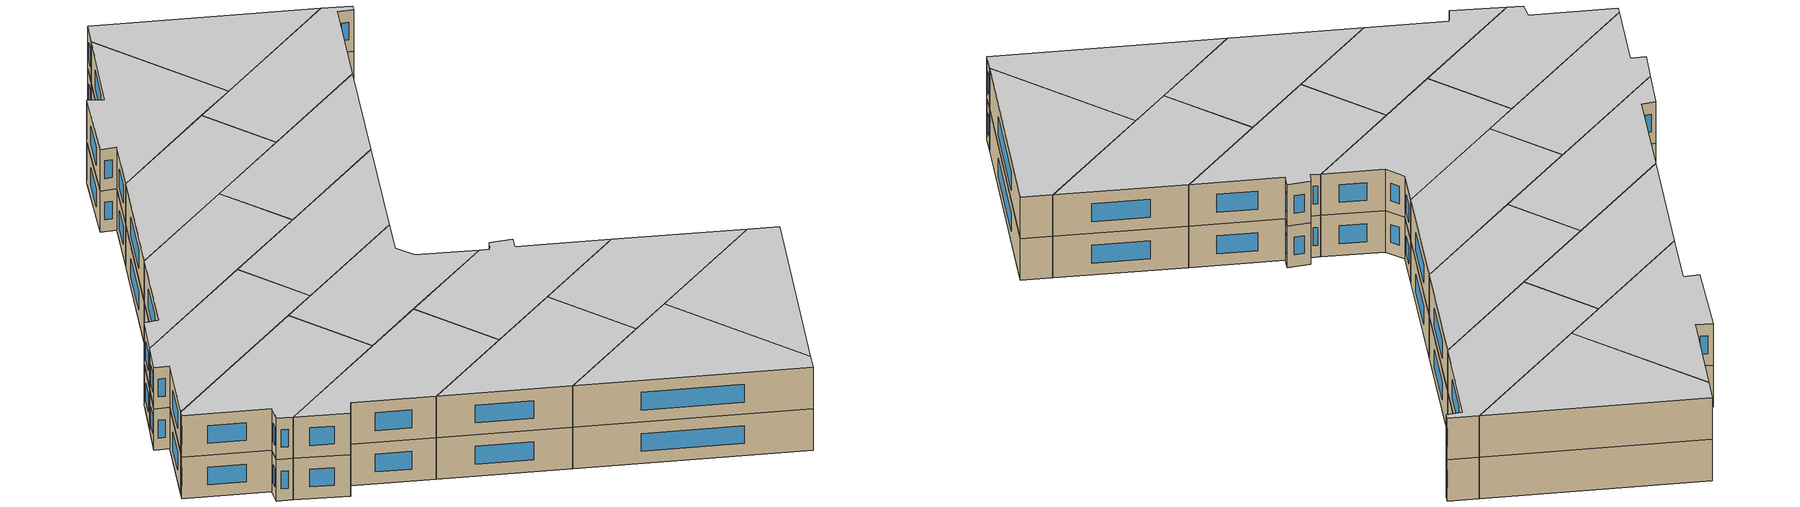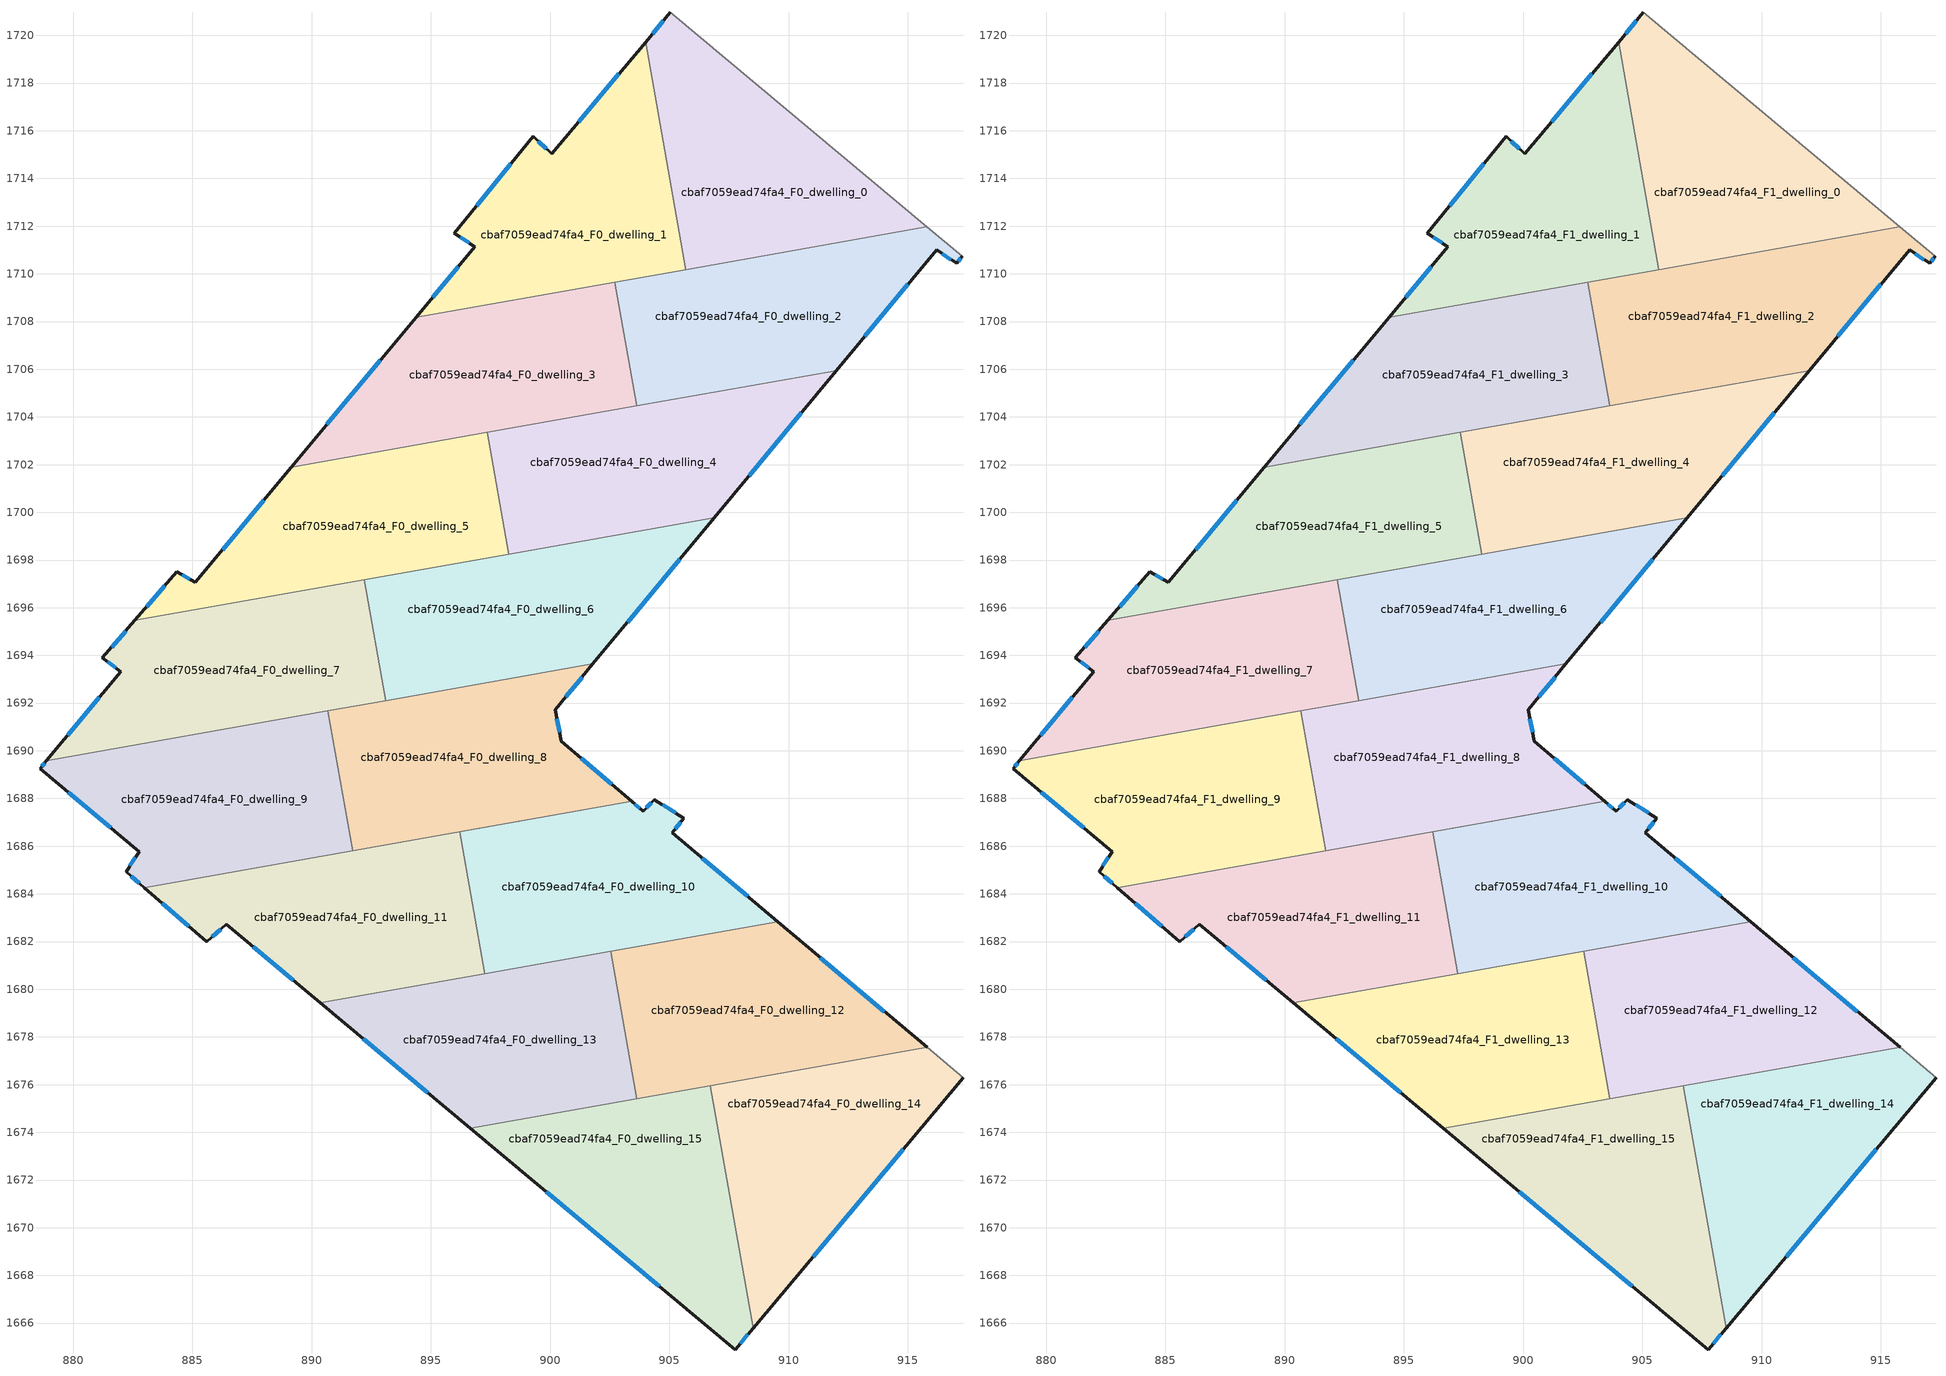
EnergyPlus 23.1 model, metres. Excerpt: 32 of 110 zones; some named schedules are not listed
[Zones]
cbaf7059ead74fa4_F0_dwelling_0
 floor ground (EU_floor_Construction): 915.8,1711.97 905.69,1710.18 904,1719.72 905.04,1720.97 z0
 wall outside (EU_wall_Construction): 905.04,1720.97 904,1719.72 z0:3
 wall to cbaf7059ead74fa4_F0_dwelling_1 (EU_wall_Construction): 904,1719.72 905.69,1710.18 z0:3
 wall adiabatic (EU_wall_Construction): 915.8,1711.97 905.04,1720.97 z0:3
 wall to cbaf7059ead74fa4_F0_dwelling_2 (EU_wall_Construction): 905.69,1710.18 915.8,1711.97 z0:3
 window (EU_Window_Construction): 904.75,1720.61 904.3,1720.08 z0.86:2.14
cbaf7059ead74fa4_F0_dwelling_1
 floor ground (EU_floor_Construction): 904,1719.72 905.69,1710.18 894.38,1708.18 896.85,1711.13 895.98,1711.7 899.28,1715.77 900.07,1715.04 z0
 wall outside (EU_wall_Construction): 904,1719.72 900.07,1715.04 899.28,1715.77 895.98,1711.7 896.85,1711.13 894.38,1708.18 z0:3
 wall to cbaf7059ead74fa4_F0_dwelling_3 (EU_wall_Construction): 894.38,1708.18 902.72,1709.65 z0:3
 wall to cbaf7059ead74fa4_F0_dwelling_2 (EU_wall_Construction): 902.72,1709.65 905.69,1710.18 z0:3
 window (EU_Window_Construction): 896.14,1710.29 895.09,1709.02 / 896.23,1711.54 896.6,1711.29 / 898.34,1714.61 896.93,1712.86 / 899.84,1715.24 899.51,1715.56 / 902.88,1718.38 901.19,1716.37 z0.86:2.14
cbaf7059ead74fa4_F0_dwelling_10
 floor ground (EU_floor_Construction): 905.61,1687.18 905.11,1686.56 909.54,1682.83 897.27,1680.65 896.21,1686.61 903.41,1687.89 903.9,1687.47 904.37,1687.95 z0
 wall outside (EU_wall_Construction): 909.54,1682.83 905.11,1686.56 905.61,1687.18 904.37,1687.95 903.9,1687.47 903.41,1687.89 z0:3
 wall to cbaf7059ead74fa4_F0_dwelling_11 (EU_wall_Construction): 903.41,1687.89 896.21,1686.61 897.27,1680.65 z0:3
 wall to cbaf7059ead74fa4_F0_dwelling_12 (EU_wall_Construction): 902.54,1681.59 909.54,1682.83 z0:3
 wall to cbaf7059ead74fa4_F0_dwelling_13 (EU_wall_Construction): 897.27,1680.65 902.54,1681.59 z0:3
 window (EU_Window_Construction): 908.28,1683.89 906.38,1685.49 / 903.76,1687.59 903.55,1687.77 / 904.24,1687.81 904.04,1687.61 / 905.26,1687.4 904.73,1687.73 / 905.25,1686.73 905.47,1687 z0.86:2.14
cbaf7059ead74fa4_F0_dwelling_11
 floor ground (EU_floor_Construction): 896.21,1686.61 897.27,1680.65 890.36,1679.42 886.41,1682.72 885.59,1681.99 882.98,1684.26 z0
 wall outside (EU_wall_Construction): 882.98,1684.26 885.59,1681.99 886.41,1682.72 890.36,1679.42 z0:3
 wall to cbaf7059ead74fa4_F0_dwelling_8 (EU_wall_Construction): 903.41,1687.89 891.72,1685.81 z0:3
 wall to cbaf7059ead74fa4_F0_dwelling_13 (EU_wall_Construction): 890.36,1679.42 897.27,1680.65 z0:3
 wall to cbaf7059ead74fa4_F0_dwelling_9 (EU_wall_Construction): 891.72,1685.81 882.98,1684.26 z0:3
 window (EU_Window_Construction): 885.82,1682.2 886.18,1682.52 / 883.73,1683.62 884.84,1682.64 / 887.54,1681.78 889.23,1680.37 z0.86:2.14
cbaf7059ead74fa4_F0_dwelling_12
 floor ground (EU_floor_Construction): 915.81,1677.56 903.64,1675.4 902.54,1681.59 909.54,1682.83 z0
 wall outside (EU_wall_Construction): 915.81,1677.56 909.54,1682.83 z0:3
 wall to cbaf7059ead74fa4_F0_dwelling_13 (EU_wall_Construction): 902.54,1681.59 903.64,1675.4 z0:3
 wall to cbaf7059ead74fa4_F0_dwelling_14 (EU_wall_Construction): 906.71,1675.94 915.81,1677.56 z0:3
 wall to cbaf7059ead74fa4_F0_dwelling_15 (EU_wall_Construction): 903.64,1675.4 906.71,1675.94 z0:3
 window (EU_Window_Construction): 914.02,1679.06 911.33,1681.32 z0.86:2.14
cbaf7059ead74fa4_F0_dwelling_13
 floor ground (EU_floor_Construction): 902.54,1681.59 903.64,1675.4 896.66,1674.16 890.36,1679.42 z0
 wall outside (EU_wall_Construction): 890.36,1679.42 896.66,1674.16 z0:3
 wall to cbaf7059ead74fa4_F0_dwelling_15 (EU_wall_Construction): 896.66,1674.16 903.64,1675.4 z0:3
 window (EU_Window_Construction): 892.16,1677.92 894.86,1675.67 z0.86:2.14
cbaf7059ead74fa4_F0_dwelling_14
 floor ground (EU_floor_Construction): 917.31,1676.29 908.51,1665.79 906.71,1675.94 915.81,1677.56 z0
 wall outside (EU_wall_Construction): 908.51,1665.79 917.31,1676.29 z0:3
 wall adiabatic (EU_wall_Construction): 917.31,1676.29 915.81,1677.56 z0:3
 wall to cbaf7059ead74fa4_F0_dwelling_15 (EU_wall_Construction): 906.71,1675.94 908.51,1665.79 z0:3
 window (EU_Window_Construction): 911.02,1668.79 914.8,1673.29 z0.86:2.14
cbaf7059ead74fa4_F0_dwelling_15
 floor ground (EU_floor_Construction): 906.71,1675.94 908.51,1665.79 907.75,1664.88 896.66,1674.16 z0
 wall outside (EU_wall_Construction): 896.66,1674.16 907.75,1664.88 908.51,1665.79 z0:3
 window (EU_Window_Construction): 907.97,1665.14 908.29,1665.53 / 899.83,1671.51 904.58,1667.54 z0.86:2.14
cbaf7059ead74fa4_F0_dwelling_2
 floor ground (EU_floor_Construction): 917.28,1710.74 917.04,1710.44 916.2,1711.01 912,1705.94 903.64,1704.46 902.72,1709.65 915.8,1711.97 z0
 wall outside (EU_wall_Construction): 912,1705.94 916.2,1711.01 917.04,1710.44 917.28,1710.74 z0:3
 wall to cbaf7059ead74fa4_F0_dwelling_3 (EU_wall_Construction): 902.72,1709.65 903.64,1704.46 z0:3
 wall adiabatic (EU_wall_Construction): 917.28,1710.74 915.8,1711.97 z0:3
 wall to cbaf7059ead74fa4_F0_dwelling_4 (EU_wall_Construction): 903.64,1704.46 912,1705.94 z0:3
 window (EU_Window_Construction): 917.11,1710.52 917.21,1710.65 / 916.44,1710.85 916.8,1710.6 / 913.2,1707.39 915,1709.56 z0.86:2.14
cbaf7059ead74fa4_F0_dwelling_3
 floor ground (EU_floor_Construction): 902.72,1709.65 903.64,1704.46 889.14,1701.89 894.38,1708.18 z0
 wall outside (EU_wall_Construction): 894.38,1708.18 889.14,1701.89 z0:3
 wall to cbaf7059ead74fa4_F0_dwelling_5 (EU_wall_Construction): 889.14,1701.89 897.36,1703.35 z0:3
 wall to cbaf7059ead74fa4_F0_dwelling_4 (EU_wall_Construction): 897.36,1703.35 903.64,1704.46 z0:3
 window (EU_Window_Construction): 892.88,1706.38 890.64,1703.69 z0.86:2.14
cbaf7059ead74fa4_F0_dwelling_4
 floor ground (EU_floor_Construction): 912,1705.94 906.88,1699.78 898.27,1698.25 897.36,1703.35 z0
 wall outside (EU_wall_Construction): 906.88,1699.78 912,1705.94 z0:3
 wall to cbaf7059ead74fa4_F0_dwelling_5 (EU_wall_Construction): 897.36,1703.35 898.27,1698.25 z0:3
 wall to cbaf7059ead74fa4_F0_dwelling_6 (EU_wall_Construction): 898.27,1698.25 906.88,1699.78 z0:3
 window (EU_Window_Construction): 908.34,1701.54 910.54,1704.18 z0.86:2.14
cbaf7059ead74fa4_F0_dwelling_5
 floor ground (EU_floor_Construction): 897.36,1703.35 898.27,1698.25 882.59,1695.47 884.35,1697.5 885.11,1697.06 889.14,1701.89 z0
 wall outside (EU_wall_Construction): 889.14,1701.89 885.11,1697.06 884.35,1697.5 882.59,1695.47 z0:3
 wall to cbaf7059ead74fa4_F0_dwelling_7 (EU_wall_Construction): 882.59,1695.47 892.2,1697.17 z0:3
 wall to cbaf7059ead74fa4_F0_dwelling_6 (EU_wall_Construction): 892.2,1697.17 898.27,1698.25 z0:3
 window (EU_Window_Construction): 887.99,1700.51 886.26,1698.44 / 883.84,1696.92 883.09,1696.05 / 884.9,1697.19 884.57,1697.37 z0.86:2.14
cbaf7059ead74fa4_F0_dwelling_6
 floor ground (EU_floor_Construction): 906.88,1699.78 901.79,1693.64 893.1,1692.1 892.2,1697.17 z0
 wall outside (EU_wall_Construction): 901.79,1693.64 906.88,1699.78 z0:3
 wall to cbaf7059ead74fa4_F0_dwelling_7 (EU_wall_Construction): 892.2,1697.17 893.1,1692.1 z0:3
 wall to cbaf7059ead74fa4_F0_dwelling_8 (EU_wall_Construction): 893.1,1692.1 901.79,1693.64 z0:3
 window (EU_Window_Construction): 903.25,1695.39 905.43,1698.02 z0.86:2.14
cbaf7059ead74fa4_F0_dwelling_7
 floor ground (EU_floor_Construction): 892.2,1697.17 893.1,1692.1 878.88,1689.58 881.99,1693.31 881.22,1693.9 882.59,1695.47 z0
 wall outside (EU_wall_Construction): 882.59,1695.47 881.22,1693.9 881.99,1693.31 878.88,1689.58 z0:3
 wall to cbaf7059ead74fa4_F0_dwelling_9 (EU_wall_Construction): 878.88,1689.58 890.68,1691.67 z0:3
 wall to cbaf7059ead74fa4_F0_dwelling_8 (EU_wall_Construction): 890.68,1691.67 893.1,1692.1 z0:3
 window (EU_Window_Construction): 881.44,1693.73 881.77,1693.48 / 882.2,1695.02 881.61,1694.34 / 881.1,1692.24 879.77,1690.64 z0.86:2.14
cbaf7059ead74fa4_F0_dwelling_8
 floor ground (EU_floor_Construction): 901.79,1693.64 900.21,1691.72 900.47,1690.4 903.41,1687.89 891.72,1685.81 890.68,1691.67 z0
 wall outside (EU_wall_Construction): 903.41,1687.89 900.47,1690.4 900.21,1691.72 901.79,1693.64 z0:3
 wall to cbaf7059ead74fa4_F0_dwelling_9 (EU_wall_Construction): 890.68,1691.67 891.72,1685.81 z0:3
 window (EU_Window_Construction): 900.66,1692.27 901.34,1693.09 / 900.39,1690.78 900.28,1691.34 / 902.57,1688.6 901.31,1689.68 z0.86:2.14
cbaf7059ead74fa4_F0_dwelling_9
 floor ground (EU_floor_Construction): 890.68,1691.67 891.72,1685.81 882.98,1684.26 882.22,1684.93 882.77,1685.77 878.61,1689.25 878.88,1689.58 z0
 wall outside (EU_wall_Construction): 878.88,1689.58 878.61,1689.25 882.77,1685.77 882.22,1684.93 882.98,1684.26 z0:3
 window (EU_Window_Construction): 882.61,1685.53 882.38,1685.17 / 879.79,1688.26 881.58,1686.77 / 878.8,1689.48 878.68,1689.34 / 882.44,1684.74 882.77,1684.45 z0.86:2.14
cbaf7059ead74fa4_F1_dwelling_0
 floor to cbaf7059ead74fa4_F0_dwelling_0 (EU_floor_Construction): 915.8,1711.97 905.69,1710.18 904,1719.72 905.04,1720.97 z3
 wall outside (EU_wall_Construction): 905.04,1720.97 904,1719.72 z3:6
 wall to cbaf7059ead74fa4_F1_dwelling_1 (EU_wall_Construction): 904,1719.72 905.69,1710.18 z3:6
 wall adiabatic (EU_wall_Construction): 915.8,1711.97 905.04,1720.97 z3:6
 wall to cbaf7059ead74fa4_F1_dwelling_2 (EU_wall_Construction): 905.69,1710.18 915.8,1711.97 z3:6
 window (EU_Window_Construction): 904.75,1720.61 904.3,1720.08 z3.86:5.14
 ceiling to cbaf7059ead74fa4_F2_dwelling_0 (EU_floor_Construction): 915.8,1711.97 905.04,1720.97 904,1719.72 905.69,1710.18 z6
cbaf7059ead74fa4_F1_dwelling_1
 floor to cbaf7059ead74fa4_F0_dwelling_1 (EU_floor_Construction): 904,1719.72 905.69,1710.18 894.38,1708.18 896.85,1711.13 895.98,1711.7 899.28,1715.77 900.07,1715.04 z3
 wall outside (EU_wall_Construction): 904,1719.72 900.07,1715.04 899.28,1715.77 895.98,1711.7 896.85,1711.13 894.38,1708.18 z3:6
 wall to cbaf7059ead74fa4_F1_dwelling_3 (EU_wall_Construction): 894.38,1708.18 902.72,1709.65 z3:6
 wall to cbaf7059ead74fa4_F1_dwelling_2 (EU_wall_Construction): 902.72,1709.65 905.69,1710.18 z3:6
 window (EU_Window_Construction): 896.14,1710.29 895.09,1709.02 / 896.23,1711.54 896.6,1711.29 / 898.34,1714.61 896.93,1712.86 / 899.84,1715.24 899.51,1715.56 / 902.88,1718.38 901.19,1716.37 z3.86:5.14
 ceiling to cbaf7059ead74fa4_F2_dwelling_1 (EU_floor_Construction): 905.69,1710.18 904,1719.72 900.07,1715.04 899.28,1715.77 895.98,1711.7 896.85,1711.13 894.38,1708.18 z6
cbaf7059ead74fa4_F1_dwelling_10
 floor to cbaf7059ead74fa4_F0_dwelling_10 (EU_floor_Construction): 905.61,1687.18 905.11,1686.56 909.54,1682.83 897.27,1680.65 896.21,1686.61 903.41,1687.89 903.9,1687.47 904.37,1687.95 z3
 wall outside (EU_wall_Construction): 909.54,1682.83 905.11,1686.56 905.61,1687.18 904.37,1687.95 903.9,1687.47 903.41,1687.89 z3:6
 wall to cbaf7059ead74fa4_F1_dwelling_11 (EU_wall_Construction): 903.41,1687.89 896.21,1686.61 897.27,1680.65 z3:6
 wall to cbaf7059ead74fa4_F1_dwelling_12 (EU_wall_Construction): 902.54,1681.59 909.54,1682.83 z3:6
 wall to cbaf7059ead74fa4_F1_dwelling_13 (EU_wall_Construction): 897.27,1680.65 902.54,1681.59 z3:6
 window (EU_Window_Construction): 908.28,1683.89 906.38,1685.49 / 903.76,1687.59 903.55,1687.77 / 904.24,1687.81 904.04,1687.61 / 905.26,1687.4 904.73,1687.73 / 905.25,1686.73 905.47,1687 z3.86:5.14
 ceiling to cbaf7059ead74fa4_F2_dwelling_10 (EU_floor_Construction): 909.54,1682.83 905.11,1686.56 905.61,1687.18 904.37,1687.95 903.9,1687.47 903.41,1687.89 896.21,1686.61 897.27,1680.65 z6
cbaf7059ead74fa4_F1_dwelling_11
 floor to cbaf7059ead74fa4_F0_dwelling_11 (EU_floor_Construction): 896.21,1686.61 897.27,1680.65 890.36,1679.42 886.41,1682.72 885.59,1681.99 882.98,1684.26 z3
 wall outside (EU_wall_Construction): 882.98,1684.26 885.59,1681.99 886.41,1682.72 890.36,1679.42 z3:6
 wall to cbaf7059ead74fa4_F1_dwelling_8 (EU_wall_Construction): 903.41,1687.89 891.72,1685.81 z3:6
 wall to cbaf7059ead74fa4_F1_dwelling_13 (EU_wall_Construction): 890.36,1679.42 897.27,1680.65 z3:6
 wall to cbaf7059ead74fa4_F1_dwelling_9 (EU_wall_Construction): 891.72,1685.81 882.98,1684.26 z3:6
 window (EU_Window_Construction): 885.82,1682.2 886.18,1682.52 / 883.73,1683.62 884.84,1682.64 / 887.54,1681.78 889.23,1680.37 z3.86:5.14
 ceiling to cbaf7059ead74fa4_F2_dwelling_11 (EU_floor_Construction): 897.27,1680.65 896.21,1686.61 882.98,1684.26 885.59,1681.99 886.41,1682.72 890.36,1679.42 z6
cbaf7059ead74fa4_F1_dwelling_12
 floor to cbaf7059ead74fa4_F0_dwelling_12 (EU_floor_Construction): 915.81,1677.56 903.64,1675.4 902.54,1681.59 909.54,1682.83 z3
 wall outside (EU_wall_Construction): 915.81,1677.56 909.54,1682.83 z3:6
 wall to cbaf7059ead74fa4_F1_dwelling_13 (EU_wall_Construction): 902.54,1681.59 903.64,1675.4 z3:6
 wall to cbaf7059ead74fa4_F1_dwelling_14 (EU_wall_Construction): 906.71,1675.94 915.81,1677.56 z3:6
 wall to cbaf7059ead74fa4_F1_dwelling_15 (EU_wall_Construction): 903.64,1675.4 906.71,1675.94 z3:6
 window (EU_Window_Construction): 914.02,1679.06 911.33,1681.32 z3.86:5.14
 ceiling to cbaf7059ead74fa4_F2_dwelling_12 (EU_floor_Construction): 915.81,1677.56 909.54,1682.83 902.54,1681.59 903.64,1675.4 z6
cbaf7059ead74fa4_F1_dwelling_13
 floor to cbaf7059ead74fa4_F0_dwelling_13 (EU_floor_Construction): 902.54,1681.59 903.64,1675.4 896.66,1674.16 890.36,1679.42 z3
 wall outside (EU_wall_Construction): 890.36,1679.42 896.66,1674.16 z3:6
 wall to cbaf7059ead74fa4_F1_dwelling_15 (EU_wall_Construction): 896.66,1674.16 903.64,1675.4 z3:6
 window (EU_Window_Construction): 892.16,1677.92 894.86,1675.67 z3.86:5.14
 ceiling to cbaf7059ead74fa4_F2_dwelling_13 (EU_floor_Construction): 903.64,1675.4 902.54,1681.59 890.36,1679.42 896.66,1674.16 z6
cbaf7059ead74fa4_F1_dwelling_14
 floor to cbaf7059ead74fa4_F0_dwelling_14 (EU_floor_Construction): 917.31,1676.29 908.51,1665.79 906.71,1675.94 915.81,1677.56 z3
 wall outside (EU_wall_Construction): 908.51,1665.79 917.31,1676.29 z3:6
 wall adiabatic (EU_wall_Construction): 917.31,1676.29 915.81,1677.56 z3:6
 wall to cbaf7059ead74fa4_F1_dwelling_15 (EU_wall_Construction): 906.71,1675.94 908.51,1665.79 z3:6
 window (EU_Window_Construction): 911.02,1668.79 914.8,1673.29 z3.86:5.14
 ceiling to cbaf7059ead74fa4_F2_dwelling_14 (EU_floor_Construction): 908.51,1665.79 917.31,1676.29 915.81,1677.56 906.71,1675.94 z6
cbaf7059ead74fa4_F1_dwelling_15
 floor to cbaf7059ead74fa4_F0_dwelling_15 (EU_floor_Construction): 906.71,1675.94 908.51,1665.79 907.75,1664.88 896.66,1674.16 z3
 wall outside (EU_wall_Construction): 896.66,1674.16 907.75,1664.88 908.51,1665.79 z3:6
 window (EU_Window_Construction): 907.97,1665.14 908.29,1665.53 / 899.83,1671.51 904.58,1667.54 z3.86:5.14
 ceiling to cbaf7059ead74fa4_F2_dwelling_15 (EU_floor_Construction): 907.75,1664.88 908.51,1665.79 906.71,1675.94 896.66,1674.16 z6
cbaf7059ead74fa4_F1_dwelling_2
 floor to cbaf7059ead74fa4_F0_dwelling_2 (EU_floor_Construction): 917.28,1710.74 917.04,1710.44 916.2,1711.01 912,1705.94 903.64,1704.46 902.72,1709.65 915.8,1711.97 z3
 wall outside (EU_wall_Construction): 912,1705.94 916.2,1711.01 917.04,1710.44 917.28,1710.74 z3:6
 wall to cbaf7059ead74fa4_F1_dwelling_3 (EU_wall_Construction): 902.72,1709.65 903.64,1704.46 z3:6
 wall adiabatic (EU_wall_Construction): 917.28,1710.74 915.8,1711.97 z3:6
 wall to cbaf7059ead74fa4_F1_dwelling_4 (EU_wall_Construction): 903.64,1704.46 912,1705.94 z3:6
 window (EU_Window_Construction): 917.11,1710.52 917.21,1710.65 / 916.44,1710.85 916.8,1710.6 / 913.2,1707.39 915,1709.56 z3.86:5.14
 ceiling to cbaf7059ead74fa4_F2_dwelling_2 (EU_floor_Construction): 912,1705.94 916.2,1711.01 917.04,1710.44 917.28,1710.74 915.8,1711.97 902.72,1709.65 903.64,1704.46 z6
cbaf7059ead74fa4_F1_dwelling_3
 floor to cbaf7059ead74fa4_F0_dwelling_3 (EU_floor_Construction): 902.72,1709.65 903.64,1704.46 889.14,1701.89 894.38,1708.18 z3
 wall outside (EU_wall_Construction): 894.38,1708.18 889.14,1701.89 z3:6
 wall to cbaf7059ead74fa4_F1_dwelling_5 (EU_wall_Construction): 889.14,1701.89 897.36,1703.35 z3:6
 wall to cbaf7059ead74fa4_F1_dwelling_4 (EU_wall_Construction): 897.36,1703.35 903.64,1704.46 z3:6
 window (EU_Window_Construction): 892.88,1706.38 890.64,1703.69 z3.86:5.14
 ceiling to cbaf7059ead74fa4_F2_dwelling_3 (EU_floor_Construction): 903.64,1704.46 902.72,1709.65 894.38,1708.18 889.14,1701.89 z6
cbaf7059ead74fa4_F1_dwelling_4
 floor to cbaf7059ead74fa4_F0_dwelling_4 (EU_floor_Construction): 912,1705.94 906.88,1699.78 898.27,1698.25 897.36,1703.35 z3
 wall outside (EU_wall_Construction): 906.88,1699.78 912,1705.94 z3:6
 wall to cbaf7059ead74fa4_F1_dwelling_5 (EU_wall_Construction): 897.36,1703.35 898.27,1698.25 z3:6
 wall to cbaf7059ead74fa4_F1_dwelling_6 (EU_wall_Construction): 898.27,1698.25 906.88,1699.78 z3:6
 window (EU_Window_Construction): 908.34,1701.54 910.54,1704.18 z3.86:5.14
 ceiling to cbaf7059ead74fa4_F2_dwelling_4 (EU_floor_Construction): 906.88,1699.78 912,1705.94 897.36,1703.35 898.27,1698.25 z6
cbaf7059ead74fa4_F1_dwelling_5
 floor to cbaf7059ead74fa4_F0_dwelling_5 (EU_floor_Construction): 897.36,1703.35 898.27,1698.25 882.59,1695.47 884.35,1697.5 885.11,1697.06 889.14,1701.89 z3
 wall outside (EU_wall_Construction): 889.14,1701.89 885.11,1697.06 884.35,1697.5 882.59,1695.47 z3:6
 wall to cbaf7059ead74fa4_F1_dwelling_7 (EU_wall_Construction): 882.59,1695.47 892.2,1697.17 z3:6
 wall to cbaf7059ead74fa4_F1_dwelling_6 (EU_wall_Construction): 892.2,1697.17 898.27,1698.25 z3:6
 window (EU_Window_Construction): 887.99,1700.51 886.26,1698.44 / 883.84,1696.92 883.09,1696.05 / 884.9,1697.19 884.57,1697.37 z3.86:5.14
 ceiling to cbaf7059ead74fa4_F2_dwelling_5 (EU_floor_Construction): 898.27,1698.25 897.36,1703.35 889.14,1701.89 885.11,1697.06 884.35,1697.5 882.59,1695.47 z6
cbaf7059ead74fa4_F1_dwelling_6
 floor to cbaf7059ead74fa4_F0_dwelling_6 (EU_floor_Construction): 906.88,1699.78 901.79,1693.64 893.1,1692.1 892.2,1697.17 z3
 wall outside (EU_wall_Construction): 901.79,1693.64 906.88,1699.78 z3:6
 wall to cbaf7059ead74fa4_F1_dwelling_7 (EU_wall_Construction): 892.2,1697.17 893.1,1692.1 z3:6
 wall to cbaf7059ead74fa4_F1_dwelling_8 (EU_wall_Construction): 893.1,1692.1 901.79,1693.64 z3:6
 window (EU_Window_Construction): 903.25,1695.39 905.43,1698.02 z3.86:5.14
 ceiling to cbaf7059ead74fa4_F2_dwelling_6 (EU_floor_Construction): 901.79,1693.64 906.88,1699.78 892.2,1697.17 893.1,1692.1 z6
cbaf7059ead74fa4_F1_dwelling_7
 floor to cbaf7059ead74fa4_F0_dwelling_7 (EU_floor_Construction): 892.2,1697.17 893.1,1692.1 878.88,1689.58 881.99,1693.31 881.22,1693.9 882.59,1695.47 z3
 wall outside (EU_wall_Construction): 882.59,1695.47 881.22,1693.9 881.99,1693.31 878.88,1689.58 z3:6
 wall to cbaf7059ead74fa4_F1_dwelling_9 (EU_wall_Construction): 878.88,1689.58 890.68,1691.67 z3:6
 wall to cbaf7059ead74fa4_F1_dwelling_8 (EU_wall_Construction): 890.68,1691.67 893.1,1692.1 z3:6
 window (EU_Window_Construction): 881.44,1693.73 881.77,1693.48 / 882.2,1695.02 881.61,1694.34 / 881.1,1692.24 879.77,1690.64 z3.86:5.14
 ceiling to cbaf7059ead74fa4_F2_dwelling_7 (EU_floor_Construction): 893.1,1692.1 892.2,1697.17 882.59,1695.47 881.22,1693.9 881.99,1693.31 878.88,1689.58 z6
cbaf7059ead74fa4_F1_dwelling_8
 floor to cbaf7059ead74fa4_F0_dwelling_8 (EU_floor_Construction): 901.79,1693.64 900.21,1691.72 900.47,1690.4 903.41,1687.89 891.72,1685.81 890.68,1691.67 z3
 wall outside (EU_wall_Construction): 903.41,1687.89 900.47,1690.4 900.21,1691.72 901.79,1693.64 z3:6
 wall to cbaf7059ead74fa4_F1_dwelling_9 (EU_wall_Construction): 890.68,1691.67 891.72,1685.81 z3:6
 window (EU_Window_Construction): 900.66,1692.27 901.34,1693.09 / 900.39,1690.78 900.28,1691.34 / 902.57,1688.6 901.31,1689.68 z3.86:5.14
 ceiling to cbaf7059ead74fa4_F2_dwelling_8 (EU_floor_Construction): 903.41,1687.89 900.47,1690.4 900.21,1691.72 901.79,1693.64 890.68,1691.67 891.72,1685.81 z6
cbaf7059ead74fa4_F1_dwelling_9
 floor to cbaf7059ead74fa4_F0_dwelling_9 (EU_floor_Construction): 890.68,1691.67 891.72,1685.81 882.98,1684.26 882.22,1684.93 882.77,1685.77 878.61,1689.25 878.88,1689.58 z3
 wall outside (EU_wall_Construction): 878.88,1689.58 878.61,1689.25 882.77,1685.77 882.22,1684.93 882.98,1684.26 z3:6
 window (EU_Window_Construction): 882.61,1685.53 882.38,1685.17 / 879.79,1688.26 881.58,1686.77 / 878.8,1689.48 878.68,1689.34 / 882.44,1684.74 882.77,1684.45 z3.86:5.14
 ceiling to cbaf7059ead74fa4_F2_dwelling_9 (EU_floor_Construction): 891.72,1685.81 890.68,1691.67 878.88,1689.58 878.61,1689.25 882.77,1685.77 882.22,1684.93 882.98,1684.26 z6
[Building]
EU S2 Campaign: North Axis=0; Terrain=City; Solar Distribution=FullExterior
[Site:Location]
Helsinki-Vantaa.AP: Latitude=60.317; Longitude=24.963; Time Zone=2; Elevation=54.6
[SizingPeriod:WeatherFileDays]
AnnualSizingPeriod: Begin Month=1; Begin Day of Month=1; End Month=12; End Day of Month=31; Day of Week for Start Day=Monday; Use Weather File Daylight Saving Period=No; Use Weather File Rain and Snow Indicators=No
[MATERIAL]
EU_InternalMass_Material: Roughness=MediumRough; Thickness=0.1; Conductivity=1; Density=1800; Specific Heat=900; Thermal Absorptance=0.9; Solar Absorptance=0.7; Visible Absorptance=0.7
[MATERIAL:NOMASS] Roughness=MediumRough; Thermal Absorptance=0.9; Solar Absorptance=0.7; Visible Absorptance=0.7
Name | Thermal Resistance
EU_wall_NoMass | 1.10183
EU_floor_NoMass | 1.70606
[WINDOWMATERIAL:SIMPLEGLAZINGSYSTEM]
EU_Window_SimpleGlazing: UFactor=3.11035; Solar Heat Gain Coefficient=0.8; Visible Transmittance=0.8
[CONSTRUCTION]
EU_wall_Construction: EU_wall_NoMass
EU_floor_Construction: EU_floor_NoMass
EU_Window_Construction: EU_Window_SimpleGlazing
EU_InternalMass_Construction: EU_InternalMass_Material
[ZONE] Type=1; Multiplier=1; Ceiling Height=autocalculate; Floor Area=autocalculate; Part of Total Floor Area=Yes
Name | Volume
cbaf7059ead74fa4_F0_dwelling_0; cbaf7059ead74fa4_F1_dwelling_0 | 183.455
cbaf7059ead74fa4_F0_dwelling_1; cbaf7059ead74fa4_F1_dwelling_1 | 183.445
cbaf7059ead74fa4_F0_dwelling_10; cbaf7059ead74fa4_F1_dwelling_10 | 183.417
cbaf7059ead74fa4_F0_dwelling_11; cbaf7059ead74fa4_F1_dwelling_11 | 183.447
cbaf7059ead74fa4_F0_dwelling_12; cbaf7059ead74fa4_F1_dwelling_12 | 183.44
cbaf7059ead74fa4_F0_dwelling_13; cbaf7059ead74fa4_F1_dwelling_13; cbaf7059ead74fa4_F0_dwelling_3; cbaf7059ead74fa4_F1_dwelling_3 | 183.434
cbaf7059ead74fa4_F0_dwelling_14; cbaf7059ead74fa4_F1_dwelling_14 | 183.459
cbaf7059ead74fa4_F0_dwelling_15; cbaf7059ead74fa4_F1_dwelling_15 | 183.452
cbaf7059ead74fa4_F0_dwelling_2; cbaf7059ead74fa4_F1_dwelling_2 | 183.423
cbaf7059ead74fa4_F0_dwelling_4; cbaf7059ead74fa4_F1_dwelling_4 | 183.448
cbaf7059ead74fa4_F0_dwelling_5; cbaf7059ead74fa4_F1_dwelling_5 | 183.442
cbaf7059ead74fa4_F0_dwelling_6; cbaf7059ead74fa4_F1_dwelling_6; cbaf7059ead74fa4_F0_dwelling_8; cbaf7059ead74fa4_F1_dwelling_8 | 183.431
cbaf7059ead74fa4_F0_dwelling_7; cbaf7059ead74fa4_F1_dwelling_7 | 183.437
cbaf7059ead74fa4_F0_dwelling_9; cbaf7059ead74fa4_F1_dwelling_9 | 183.458
[INTERNALMASS] Construction=EU_InternalMass_Construction
Name | Zone or ZoneList | Surface Area
cbaf7059ead74fa4_F0_dwelling_0_EU_InternalMass | cbaf7059ead74fa4_F0_dwelling_0 | 61.1514
cbaf7059ead74fa4_F0_dwelling_1_EU_InternalMass | cbaf7059ead74fa4_F0_dwelling_1 | 61.148
cbaf7059ead74fa4_F0_dwelling_2_EU_InternalMass | cbaf7059ead74fa4_F0_dwelling_2 | 61.1395
cbaf7059ead74fa4_F0_dwelling_3_EU_InternalMass | cbaf7059ead74fa4_F0_dwelling_3 | 61.1445
cbaf7059ead74fa4_F0_dwelling_4_EU_InternalMass | cbaf7059ead74fa4_F0_dwelling_4 | 61.1498
cbaf7059ead74fa4_F0_dwelling_5_EU_InternalMass | cbaf7059ead74fa4_F0_dwelling_5 | 61.1481
cbaf7059ead74fa4_F0_dwelling_6_EU_InternalMass | cbaf7059ead74fa4_F0_dwelling_6 | 61.144
cbaf7059ead74fa4_F0_dwelling_7_EU_InternalMass | cbaf7059ead74fa4_F0_dwelling_7 | 61.1466
cbaf7059ead74fa4_F0_dwelling_8_EU_InternalMass | cbaf7059ead74fa4_F0_dwelling_8 | 61.1434
cbaf7059ead74fa4_F0_dwelling_9_EU_InternalMass | cbaf7059ead74fa4_F0_dwelling_9 | 61.1518
cbaf7059ead74fa4_F0_dwelling_10_EU_InternalMass | cbaf7059ead74fa4_F0_dwelling_10 | 61.1403
cbaf7059ead74fa4_F0_dwelling_11_EU_InternalMass | cbaf7059ead74fa4_F0_dwelling_11 | 61.1521
cbaf7059ead74fa4_F0_dwelling_12_EU_InternalMass | cbaf7059ead74fa4_F0_dwelling_12 | 61.1455
cbaf7059ead74fa4_F0_dwelling_13_EU_InternalMass | cbaf7059ead74fa4_F0_dwelling_13 | 61.146
cbaf7059ead74fa4_F0_dwelling_14_EU_InternalMass | cbaf7059ead74fa4_F0_dwelling_14 | 61.1507
cbaf7059ead74fa4_F0_dwelling_15_EU_InternalMass | cbaf7059ead74fa4_F0_dwelling_15 | 61.1517
cbaf7059ead74fa4_F1_dwelling_0_EU_InternalMass | cbaf7059ead74fa4_F1_dwelling_0 | 61.1514
cbaf7059ead74fa4_F1_dwelling_1_EU_InternalMass | cbaf7059ead74fa4_F1_dwelling_1 | 61.148
cbaf7059ead74fa4_F1_dwelling_2_EU_InternalMass | cbaf7059ead74fa4_F1_dwelling_2 | 61.1395
cbaf7059ead74fa4_F1_dwelling_3_EU_InternalMass | cbaf7059ead74fa4_F1_dwelling_3 | 61.1445
cbaf7059ead74fa4_F1_dwelling_4_EU_InternalMass | cbaf7059ead74fa4_F1_dwelling_4 | 61.1498
cbaf7059ead74fa4_F1_dwelling_5_EU_InternalMass | cbaf7059ead74fa4_F1_dwelling_5 | 61.1481
cbaf7059ead74fa4_F1_dwelling_6_EU_InternalMass | cbaf7059ead74fa4_F1_dwelling_6 | 61.144
cbaf7059ead74fa4_F1_dwelling_7_EU_InternalMass | cbaf7059ead74fa4_F1_dwelling_7 | 61.1466
cbaf7059ead74fa4_F1_dwelling_8_EU_InternalMass | cbaf7059ead74fa4_F1_dwelling_8 | 61.1434
cbaf7059ead74fa4_F1_dwelling_9_EU_InternalMass | cbaf7059ead74fa4_F1_dwelling_9 | 61.1518
cbaf7059ead74fa4_F1_dwelling_10_EU_InternalMass | cbaf7059ead74fa4_F1_dwelling_10 | 61.1403
cbaf7059ead74fa4_F1_dwelling_11_EU_InternalMass | cbaf7059ead74fa4_F1_dwelling_11 | 61.1521
cbaf7059ead74fa4_F1_dwelling_12_EU_InternalMass | cbaf7059ead74fa4_F1_dwelling_12 | 61.1455
cbaf7059ead74fa4_F1_dwelling_13_EU_InternalMass | cbaf7059ead74fa4_F1_dwelling_13 | 61.146
cbaf7059ead74fa4_F1_dwelling_14_EU_InternalMass | cbaf7059ead74fa4_F1_dwelling_14 | 61.1507
cbaf7059ead74fa4_F1_dwelling_15_EU_InternalMass | cbaf7059ead74fa4_F1_dwelling_15 | 61.1517
[OTHEREQUIPMENT] Fuel Type=Electricity; Design Level Calculation Method=Watts/Area; Power per Zone Floor Area=1; Fraction Latent=0; Fraction Radiant=0; Fraction Lost=0; Carbon Dioxide Generation Rate=0; EndUse Subcategory=EU_Step8_InternalGains
Name | Zone or ZoneList or Space or SpaceList | Schedule
EU_Step8_InternalGain_cbaf7059ead74fa4_F0_dwelling_0_f000 | cbaf7059ead74fa4_F0_dwelling_0 | EU_Step8_GainSchedule_cbaf7059ead74fa4_F0_dwelling_0_f000
EU_Step8_InternalGain_cbaf7059ead74fa4_F0_dwelling_1_f000 | cbaf7059ead74fa4_F0_dwelling_1 | EU_Step8_GainSchedule_cbaf7059ead74fa4_F0_dwelling_1_f000
EU_Step8_InternalGain_cbaf7059ead74fa4_F0_dwelling_2_f000 | cbaf7059ead74fa4_F0_dwelling_2 | EU_Step8_GainSchedule_cbaf7059ead74fa4_F0_dwelling_2_f000
EU_Step8_InternalGain_cbaf7059ead74fa4_F0_dwelling_3_f000 | cbaf7059ead74fa4_F0_dwelling_3 | EU_Step8_GainSchedule_cbaf7059ead74fa4_F0_dwelling_3_f000
EU_Step8_InternalGain_cbaf7059ead74fa4_F0_dwelling_4_f000 | cbaf7059ead74fa4_F0_dwelling_4 | EU_Step8_GainSchedule_cbaf7059ead74fa4_F0_dwelling_4_f000
EU_Step8_InternalGain_cbaf7059ead74fa4_F0_dwelling_5_f000 | cbaf7059ead74fa4_F0_dwelling_5 | EU_Step8_GainSchedule_cbaf7059ead74fa4_F0_dwelling_5_f000
EU_Step8_InternalGain_cbaf7059ead74fa4_F0_dwelling_6_f000 | cbaf7059ead74fa4_F0_dwelling_6 | EU_Step8_GainSchedule_cbaf7059ead74fa4_F0_dwelling_6_f000
EU_Step8_InternalGain_cbaf7059ead74fa4_F0_dwelling_7_f000 | cbaf7059ead74fa4_F0_dwelling_7 | EU_Step8_GainSchedule_cbaf7059ead74fa4_F0_dwelling_7_f000
EU_Step8_InternalGain_cbaf7059ead74fa4_F0_dwelling_8_f000 | cbaf7059ead74fa4_F0_dwelling_8 | EU_Step8_GainSchedule_cbaf7059ead74fa4_F0_dwelling_8_f000
EU_Step8_InternalGain_cbaf7059ead74fa4_F0_dwelling_9_f000 | cbaf7059ead74fa4_F0_dwelling_9 | EU_Step8_GainSchedule_cbaf7059ead74fa4_F0_dwelling_9_f000
EU_Step8_InternalGain_cbaf7059ead74fa4_F0_dwelling_10_f000 | cbaf7059ead74fa4_F0_dwelling_10 | EU_Step8_GainSchedule_cbaf7059ead74fa4_F0_dwelling_10_f000
EU_Step8_InternalGain_cbaf7059ead74fa4_F0_dwelling_11_f000 | cbaf7059ead74fa4_F0_dwelling_11 | EU_Step8_GainSchedule_cbaf7059ead74fa4_F0_dwelling_11_f000
EU_Step8_InternalGain_cbaf7059ead74fa4_F0_dwelling_12_f000 | cbaf7059ead74fa4_F0_dwelling_12 | EU_Step8_GainSchedule_cbaf7059ead74fa4_F0_dwelling_12_f000
EU_Step8_InternalGain_cbaf7059ead74fa4_F0_dwelling_13_f000 | cbaf7059ead74fa4_F0_dwelling_13 | EU_Step8_GainSchedule_cbaf7059ead74fa4_F0_dwelling_13_f000
EU_Step8_InternalGain_cbaf7059ead74fa4_F0_dwelling_14_f000 | cbaf7059ead74fa4_F0_dwelling_14 | EU_Step8_GainSchedule_cbaf7059ead74fa4_F0_dwelling_14_f000
EU_Step8_InternalGain_cbaf7059ead74fa4_F0_dwelling_15_f000 | cbaf7059ead74fa4_F0_dwelling_15 | EU_Step8_GainSchedule_cbaf7059ead74fa4_F0_dwelling_15_f000
EU_Step8_InternalGain_cbaf7059ead74fa4_F1_dwelling_0_f000 | cbaf7059ead74fa4_F1_dwelling_0 | EU_Step8_GainSchedule_cbaf7059ead74fa4_F1_dwelling_0_f000
EU_Step8_InternalGain_cbaf7059ead74fa4_F1_dwelling_1_f000 | cbaf7059ead74fa4_F1_dwelling_1 | EU_Step8_GainSchedule_cbaf7059ead74fa4_F1_dwelling_1_f000
EU_Step8_InternalGain_cbaf7059ead74fa4_F1_dwelling_2_f000 | cbaf7059ead74fa4_F1_dwelling_2 | EU_Step8_GainSchedule_cbaf7059ead74fa4_F1_dwelling_2_f000
EU_Step8_InternalGain_cbaf7059ead74fa4_F1_dwelling_3_f000 | cbaf7059ead74fa4_F1_dwelling_3 | EU_Step8_GainSchedule_cbaf7059ead74fa4_F1_dwelling_3_f000
EU_Step8_InternalGain_cbaf7059ead74fa4_F1_dwelling_4_f000 | cbaf7059ead74fa4_F1_dwelling_4 | EU_Step8_GainSchedule_cbaf7059ead74fa4_F1_dwelling_4_f000
EU_Step8_InternalGain_cbaf7059ead74fa4_F1_dwelling_5_f000 | cbaf7059ead74fa4_F1_dwelling_5 | EU_Step8_GainSchedule_cbaf7059ead74fa4_F1_dwelling_5_f000
EU_Step8_InternalGain_cbaf7059ead74fa4_F1_dwelling_6_f000 | cbaf7059ead74fa4_F1_dwelling_6 | EU_Step8_GainSchedule_cbaf7059ead74fa4_F1_dwelling_6_f000
EU_Step8_InternalGain_cbaf7059ead74fa4_F1_dwelling_7_f000 | cbaf7059ead74fa4_F1_dwelling_7 | EU_Step8_GainSchedule_cbaf7059ead74fa4_F1_dwelling_7_f000
EU_Step8_InternalGain_cbaf7059ead74fa4_F1_dwelling_8_f000 | cbaf7059ead74fa4_F1_dwelling_8 | EU_Step8_GainSchedule_cbaf7059ead74fa4_F1_dwelling_8_f000
EU_Step8_InternalGain_cbaf7059ead74fa4_F1_dwelling_9_f000 | cbaf7059ead74fa4_F1_dwelling_9 | EU_Step8_GainSchedule_cbaf7059ead74fa4_F1_dwelling_9_f000
EU_Step8_InternalGain_cbaf7059ead74fa4_F1_dwelling_10_f000 | cbaf7059ead74fa4_F1_dwelling_10 | EU_Step8_GainSchedule_cbaf7059ead74fa4_F1_dwelling_10_f000
EU_Step8_InternalGain_cbaf7059ead74fa4_F1_dwelling_11_f000 | cbaf7059ead74fa4_F1_dwelling_11 | EU_Step8_GainSchedule_cbaf7059ead74fa4_F1_dwelling_11_f000
EU_Step8_InternalGain_cbaf7059ead74fa4_F1_dwelling_12_f000 | cbaf7059ead74fa4_F1_dwelling_12 | EU_Step8_GainSchedule_cbaf7059ead74fa4_F1_dwelling_12_f000
EU_Step8_InternalGain_cbaf7059ead74fa4_F1_dwelling_13_f000 | cbaf7059ead74fa4_F1_dwelling_13 | EU_Step8_GainSchedule_cbaf7059ead74fa4_F1_dwelling_13_f000
EU_Step8_InternalGain_cbaf7059ead74fa4_F1_dwelling_14_f000 | cbaf7059ead74fa4_F1_dwelling_14 | EU_Step8_GainSchedule_cbaf7059ead74fa4_F1_dwelling_14_f000
EU_Step8_InternalGain_cbaf7059ead74fa4_F1_dwelling_15_f000 | cbaf7059ead74fa4_F1_dwelling_15 | EU_Step8_GainSchedule_cbaf7059ead74fa4_F1_dwelling_15_f000
[ZONEVENTILATION:DESIGNFLOWRATE] Schedule=EU_AlwaysOn; Design Flow Rate Calculation Method=AirChanges/Hour; Air Changes per Hour=0.756316; Ventilation Type=Natural; Fan Pressure Rise=0; Fan Total Efficiency=1; Constant Term Coefficient=1; Temperature Term Coefficient=0; Velocity Term Coefficient=0; Velocity Squared Term Coefficient=0; Minimum Indoor Temperature=-100; Maximum Indoor Temperature=100; Delta Temperature=-100; Minimum Outdoor Temperature=-100; Maximum Outdoor Temperature=100; Maximum Wind Speed=40
Name | Zone or ZoneList or Space or SpaceList
EU_ConstantAir_cbaf7059ead74fa4_F0_dwelling_0 | cbaf7059ead74fa4_F0_dwelling_0
EU_ConstantAir_cbaf7059ead74fa4_F0_dwelling_1 | cbaf7059ead74fa4_F0_dwelling_1
EU_ConstantAir_cbaf7059ead74fa4_F0_dwelling_2 | cbaf7059ead74fa4_F0_dwelling_2
EU_ConstantAir_cbaf7059ead74fa4_F0_dwelling_3 | cbaf7059ead74fa4_F0_dwelling_3
EU_ConstantAir_cbaf7059ead74fa4_F0_dwelling_4 | cbaf7059ead74fa4_F0_dwelling_4
EU_ConstantAir_cbaf7059ead74fa4_F0_dwelling_5 | cbaf7059ead74fa4_F0_dwelling_5
EU_ConstantAir_cbaf7059ead74fa4_F0_dwelling_6 | cbaf7059ead74fa4_F0_dwelling_6
EU_ConstantAir_cbaf7059ead74fa4_F0_dwelling_7 | cbaf7059ead74fa4_F0_dwelling_7
EU_ConstantAir_cbaf7059ead74fa4_F0_dwelling_8 | cbaf7059ead74fa4_F0_dwelling_8
EU_ConstantAir_cbaf7059ead74fa4_F0_dwelling_9 | cbaf7059ead74fa4_F0_dwelling_9
EU_ConstantAir_cbaf7059ead74fa4_F0_dwelling_10 | cbaf7059ead74fa4_F0_dwelling_10
EU_ConstantAir_cbaf7059ead74fa4_F0_dwelling_11 | cbaf7059ead74fa4_F0_dwelling_11
EU_ConstantAir_cbaf7059ead74fa4_F0_dwelling_12 | cbaf7059ead74fa4_F0_dwelling_12
EU_ConstantAir_cbaf7059ead74fa4_F0_dwelling_13 | cbaf7059ead74fa4_F0_dwelling_13
EU_ConstantAir_cbaf7059ead74fa4_F0_dwelling_14 | cbaf7059ead74fa4_F0_dwelling_14
EU_ConstantAir_cbaf7059ead74fa4_F0_dwelling_15 | cbaf7059ead74fa4_F0_dwelling_15
EU_ConstantAir_cbaf7059ead74fa4_F1_dwelling_0 | cbaf7059ead74fa4_F1_dwelling_0
EU_ConstantAir_cbaf7059ead74fa4_F1_dwelling_1 | cbaf7059ead74fa4_F1_dwelling_1
EU_ConstantAir_cbaf7059ead74fa4_F1_dwelling_2 | cbaf7059ead74fa4_F1_dwelling_2
EU_ConstantAir_cbaf7059ead74fa4_F1_dwelling_3 | cbaf7059ead74fa4_F1_dwelling_3
EU_ConstantAir_cbaf7059ead74fa4_F1_dwelling_4 | cbaf7059ead74fa4_F1_dwelling_4
EU_ConstantAir_cbaf7059ead74fa4_F1_dwelling_5 | cbaf7059ead74fa4_F1_dwelling_5
EU_ConstantAir_cbaf7059ead74fa4_F1_dwelling_6 | cbaf7059ead74fa4_F1_dwelling_6
EU_ConstantAir_cbaf7059ead74fa4_F1_dwelling_7 | cbaf7059ead74fa4_F1_dwelling_7
EU_ConstantAir_cbaf7059ead74fa4_F1_dwelling_8 | cbaf7059ead74fa4_F1_dwelling_8
EU_ConstantAir_cbaf7059ead74fa4_F1_dwelling_9 | cbaf7059ead74fa4_F1_dwelling_9
EU_ConstantAir_cbaf7059ead74fa4_F1_dwelling_10 | cbaf7059ead74fa4_F1_dwelling_10
EU_ConstantAir_cbaf7059ead74fa4_F1_dwelling_11 | cbaf7059ead74fa4_F1_dwelling_11
EU_ConstantAir_cbaf7059ead74fa4_F1_dwelling_12 | cbaf7059ead74fa4_F1_dwelling_12
EU_ConstantAir_cbaf7059ead74fa4_F1_dwelling_13 | cbaf7059ead74fa4_F1_dwelling_13
EU_ConstantAir_cbaf7059ead74fa4_F1_dwelling_14 | cbaf7059ead74fa4_F1_dwelling_14
EU_ConstantAir_cbaf7059ead74fa4_F1_dwelling_15 | cbaf7059ead74fa4_F1_dwelling_15
[HVACTEMPLATE:ZONE:IDEALLOADSAIRSYSTEM] System Availability Schedule=EU_AlwaysOn; Maximum Heating Supply Air Temperature=50; Minimum Cooling Supply Air Temperature=13; Maximum Heating Supply Air Humidity Ratio=0.0156; Minimum Cooling Supply Air Humidity Ratio=0.0077; Heating Limit=NoLimit; Cooling Limit=NoLimit; Heating Availability Schedule=EU_AlwaysOn; Cooling Availability Schedule=EU_CoolingOff; Dehumidification Control Type=ConstantSensibleHeatRatio; Cooling Sensible Heat Ratio=0.7; Dehumidification Setpoint=60; Humidification Control Type=None; Humidification Setpoint=30; Outdoor Air Method=None; Outdoor Air Flow Rate per Person=0.00944; Outdoor Air Flow Rate per Zone Floor Area=0; Outdoor Air Flow Rate per Zone=0; Demand Controlled Ventilation Type=None; Outdoor Air Economizer Type=NoEconomizer; Heat Recovery Type=None; Sensible Heat Recovery Effectiveness=0.7; Latent Heat Recovery Effectiveness=0.65
Name | Template Thermostat
cbaf7059ead74fa4_F0_dwelling_0 | EU_HeatOnly_cbaf7059ead74fa4_F0_dwelling_0
cbaf7059ead74fa4_F0_dwelling_1 | EU_HeatOnly_cbaf7059ead74fa4_F0_dwelling_1
cbaf7059ead74fa4_F0_dwelling_2 | EU_HeatOnly_cbaf7059ead74fa4_F0_dwelling_2
cbaf7059ead74fa4_F0_dwelling_3 | EU_HeatOnly_cbaf7059ead74fa4_F0_dwelling_3
cbaf7059ead74fa4_F0_dwelling_4 | EU_HeatOnly_cbaf7059ead74fa4_F0_dwelling_4
cbaf7059ead74fa4_F0_dwelling_5 | EU_HeatOnly_cbaf7059ead74fa4_F0_dwelling_5
cbaf7059ead74fa4_F0_dwelling_6 | EU_HeatOnly_cbaf7059ead74fa4_F0_dwelling_6
cbaf7059ead74fa4_F0_dwelling_7 | EU_HeatOnly_cbaf7059ead74fa4_F0_dwelling_7
cbaf7059ead74fa4_F0_dwelling_8 | EU_HeatOnly_cbaf7059ead74fa4_F0_dwelling_8
cbaf7059ead74fa4_F0_dwelling_9 | EU_HeatOnly_cbaf7059ead74fa4_F0_dwelling_9
cbaf7059ead74fa4_F0_dwelling_10 | EU_HeatOnly_cbaf7059ead74fa4_F0_dwelling_10
cbaf7059ead74fa4_F0_dwelling_11 | EU_HeatOnly_cbaf7059ead74fa4_F0_dwelling_11
cbaf7059ead74fa4_F0_dwelling_12 | EU_HeatOnly_cbaf7059ead74fa4_F0_dwelling_12
cbaf7059ead74fa4_F0_dwelling_13 | EU_HeatOnly_cbaf7059ead74fa4_F0_dwelling_13
cbaf7059ead74fa4_F0_dwelling_14 | EU_HeatOnly_cbaf7059ead74fa4_F0_dwelling_14
cbaf7059ead74fa4_F0_dwelling_15 | EU_HeatOnly_cbaf7059ead74fa4_F0_dwelling_15
cbaf7059ead74fa4_F1_dwelling_0 | EU_HeatOnly_cbaf7059ead74fa4_F1_dwelling_0
cbaf7059ead74fa4_F1_dwelling_1 | EU_HeatOnly_cbaf7059ead74fa4_F1_dwelling_1
cbaf7059ead74fa4_F1_dwelling_2 | EU_HeatOnly_cbaf7059ead74fa4_F1_dwelling_2
cbaf7059ead74fa4_F1_dwelling_3 | EU_HeatOnly_cbaf7059ead74fa4_F1_dwelling_3
cbaf7059ead74fa4_F1_dwelling_4 | EU_HeatOnly_cbaf7059ead74fa4_F1_dwelling_4
cbaf7059ead74fa4_F1_dwelling_5 | EU_HeatOnly_cbaf7059ead74fa4_F1_dwelling_5
cbaf7059ead74fa4_F1_dwelling_6 | EU_HeatOnly_cbaf7059ead74fa4_F1_dwelling_6
cbaf7059ead74fa4_F1_dwelling_7 | EU_HeatOnly_cbaf7059ead74fa4_F1_dwelling_7
cbaf7059ead74fa4_F1_dwelling_8 | EU_HeatOnly_cbaf7059ead74fa4_F1_dwelling_8
cbaf7059ead74fa4_F1_dwelling_9 | EU_HeatOnly_cbaf7059ead74fa4_F1_dwelling_9
cbaf7059ead74fa4_F1_dwelling_10 | EU_HeatOnly_cbaf7059ead74fa4_F1_dwelling_10
cbaf7059ead74fa4_F1_dwelling_11 | EU_HeatOnly_cbaf7059ead74fa4_F1_dwelling_11
cbaf7059ead74fa4_F1_dwelling_12 | EU_HeatOnly_cbaf7059ead74fa4_F1_dwelling_12
cbaf7059ead74fa4_F1_dwelling_13 | EU_HeatOnly_cbaf7059ead74fa4_F1_dwelling_13
cbaf7059ead74fa4_F1_dwelling_14 | EU_HeatOnly_cbaf7059ead74fa4_F1_dwelling_14
cbaf7059ead74fa4_F1_dwelling_15 | EU_HeatOnly_cbaf7059ead74fa4_F1_dwelling_15
[SIZING:ZONE] Zone Cooling Design Supply Air Temperature Input Method=SupplyAirTemperature; Zone Cooling Design Supply Air Temperature=13; Zone Heating Design Supply Air Temperature Input Method=SupplyAirTemperature; Zone Heating Design Supply Air Temperature=50; Zone Cooling Design Supply Air Humidity Ratio=0.008; Zone Heating Design Supply Air Humidity Ratio=0.008; Cooling Design Air Flow Method=DesignDay; Cooling Design Air Flow Rate=0; Cooling Minimum Air Flow per Zone Floor Area=0.000762; Cooling Minimum Air Flow=0; Cooling Minimum Air Flow Fraction=0.2; Heating Design Air Flow Method=DesignDay; Heating Design Air Flow Rate=0; Heating Maximum Air Flow per Zone Floor Area=0.002032; Heating Maximum Air Flow=0.141576; Heating Maximum Air Flow Fraction=0.3; Account for Dedicated Outdoor Air System=No; Dedicated Outdoor Air System Control Strategy=NeutralSupplyAir; Dedicated Outdoor Air Low Setpoint Temperature for Design=autosize; Dedicated Outdoor Air High Setpoint Temperature for Design=autosize; Zone Load Sizing Method=Sensible Load Only No Latent Load; Zone Latent Cooling Design Supply Air Humidity Ratio Input Method=HumidityRatioDifference; Zone Cooling Design Supply Air Humidity Ratio Difference=0.005; Zone Latent Heating Design Supply Air Humidity Ratio Input Method=HumidityRatioDifference; Zone Humidification Design Supply Air Humidity Ratio Difference=0.005
cbaf7059ead74fa4_F0_dwelling_0; cbaf7059ead74fa4_F0_dwelling_1; cbaf7059ead74fa4_F0_dwelling_2; cbaf7059ead74fa4_F0_dwelling_3; cbaf7059ead74fa4_F0_dwelling_4; cbaf7059ead74fa4_F0_dwelling_5; cbaf7059ead74fa4_F0_dwelling_6; cbaf7059ead74fa4_F0_dwelling_7; cbaf7059ead74fa4_F0_dwelling_8; cbaf7059ead74fa4_F0_dwelling_9; cbaf7059ead74fa4_F0_dwelling_10; cbaf7059ead74fa4_F0_dwelling_11; cbaf7059ead74fa4_F0_dwelling_12; cbaf7059ead74fa4_F0_dwelling_13; cbaf7059ead74fa4_F0_dwelling_14; cbaf7059ead74fa4_F0_dwelling_15; cbaf7059ead74fa4_F1_dwelling_0; cbaf7059ead74fa4_F1_dwelling_1; cbaf7059ead74fa4_F1_dwelling_2; cbaf7059ead74fa4_F1_dwelling_3; cbaf7059ead74fa4_F1_dwelling_4; cbaf7059ead74fa4_F1_dwelling_5; cbaf7059ead74fa4_F1_dwelling_6; cbaf7059ead74fa4_F1_dwelling_7; cbaf7059ead74fa4_F1_dwelling_8; cbaf7059ead74fa4_F1_dwelling_9; cbaf7059ead74fa4_F1_dwelling_10; cbaf7059ead74fa4_F1_dwelling_11; cbaf7059ead74fa4_F1_dwelling_12; cbaf7059ead74fa4_F1_dwelling_13; cbaf7059ead74fa4_F1_dwelling_14; cbaf7059ead74fa4_F1_dwelling_15
[SCHEDULE:FILE] Column Number=1; Rows to Skip at Top=0; Number of Hours of Data=8760; Column Separator=Comma; Interpolate to Timestep=No; Minutes per Item=60; Adjust Schedule for Daylight Savings=Yes
Name | File
EU_Step8_GainSchedule_cbaf7059ead74fa4_F0_dwelling_0_f000 | ../../schedules/cbaf7059ead74fa4/cbaf7059ead74fa4_F0_dwelling_0_f000_gain.csv
EU_Step8_GainSchedule_cbaf7059ead74fa4_F0_dwelling_1_f000 | ../../schedules/cbaf7059ead74fa4/cbaf7059ead74fa4_F0_dwelling_1_f000_gain.csv
EU_Step8_GainSchedule_cbaf7059ead74fa4_F0_dwelling_2_f000 | ../../schedules/cbaf7059ead74fa4/cbaf7059ead74fa4_F0_dwelling_2_f000_gain.csv
EU_Step8_GainSchedule_cbaf7059ead74fa4_F0_dwelling_3_f000 | ../../schedules/cbaf7059ead74fa4/cbaf7059ead74fa4_F0_dwelling_3_f000_gain.csv
EU_Step8_GainSchedule_cbaf7059ead74fa4_F0_dwelling_4_f000 | ../../schedules/cbaf7059ead74fa4/cbaf7059ead74fa4_F0_dwelling_4_f000_gain.csv
EU_Step8_GainSchedule_cbaf7059ead74fa4_F0_dwelling_5_f000 | ../../schedules/cbaf7059ead74fa4/cbaf7059ead74fa4_F0_dwelling_5_f000_gain.csv
EU_Step8_GainSchedule_cbaf7059ead74fa4_F0_dwelling_6_f000 | ../../schedules/cbaf7059ead74fa4/cbaf7059ead74fa4_F0_dwelling_6_f000_gain.csv
EU_Step8_GainSchedule_cbaf7059ead74fa4_F0_dwelling_7_f000 | ../../schedules/cbaf7059ead74fa4/cbaf7059ead74fa4_F0_dwelling_7_f000_gain.csv
EU_Step8_GainSchedule_cbaf7059ead74fa4_F0_dwelling_8_f000 | ../../schedules/cbaf7059ead74fa4/cbaf7059ead74fa4_F0_dwelling_8_f000_gain.csv
EU_Step8_GainSchedule_cbaf7059ead74fa4_F0_dwelling_9_f000 | ../../schedules/cbaf7059ead74fa4/cbaf7059ead74fa4_F0_dwelling_9_f000_gain.csv
EU_Step8_GainSchedule_cbaf7059ead74fa4_F0_dwelling_10_f000 | ../../schedules/cbaf7059ead74fa4/cbaf7059ead74fa4_F0_dwelling_10_f000_gain.csv
EU_Step8_GainSchedule_cbaf7059ead74fa4_F0_dwelling_11_f000 | ../../schedules/cbaf7059ead74fa4/cbaf7059ead74fa4_F0_dwelling_11_f000_gain.csv
EU_Step8_GainSchedule_cbaf7059ead74fa4_F0_dwelling_12_f000 | ../../schedules/cbaf7059ead74fa4/cbaf7059ead74fa4_F0_dwelling_12_f000_gain.csv
EU_Step8_GainSchedule_cbaf7059ead74fa4_F0_dwelling_13_f000 | ../../schedules/cbaf7059ead74fa4/cbaf7059ead74fa4_F0_dwelling_13_f000_gain.csv
EU_Step8_GainSchedule_cbaf7059ead74fa4_F0_dwelling_14_f000 | ../../schedules/cbaf7059ead74fa4/cbaf7059ead74fa4_F0_dwelling_14_f000_gain.csv
EU_Step8_GainSchedule_cbaf7059ead74fa4_F0_dwelling_15_f000 | ../../schedules/cbaf7059ead74fa4/cbaf7059ead74fa4_F0_dwelling_15_f000_gain.csv
EU_Step8_GainSchedule_cbaf7059ead74fa4_F1_dwelling_0_f000 | ../../schedules/cbaf7059ead74fa4/cbaf7059ead74fa4_F1_dwelling_0_f000_gain.csv
EU_Step8_GainSchedule_cbaf7059ead74fa4_F1_dwelling_1_f000 | ../../schedules/cbaf7059ead74fa4/cbaf7059ead74fa4_F1_dwelling_1_f000_gain.csv
